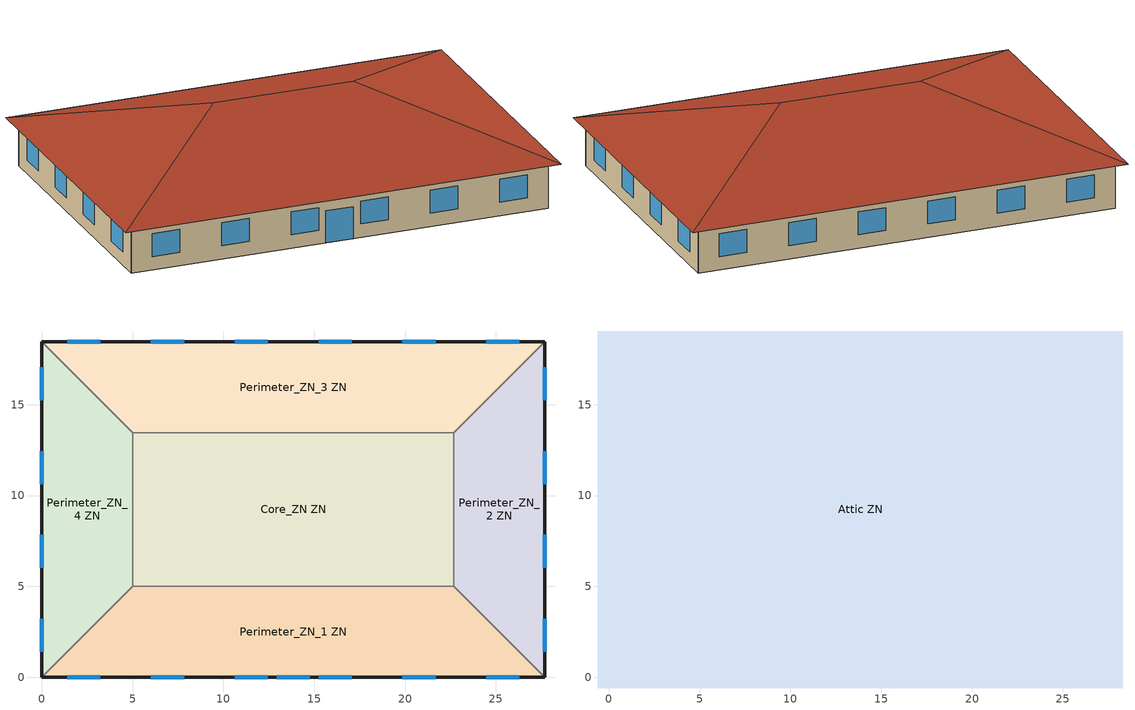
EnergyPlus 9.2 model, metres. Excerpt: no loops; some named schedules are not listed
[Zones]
Core_ZN ZN
 floor ground (Typical Insulated Carpeted 6in Slab Floor): 22.69,13.46 22.69,5 5,5 5,13.46 z0
 wall to Perimeter_ZN_2 ZN (Typical Interior Wall): 22.69,5 22.69,13.46 z0:3.05
 wall to Perimeter_ZN_3 ZN (Typical Interior Wall): 22.69,13.46 5,13.46 z0:3.05
 wall to Perimeter_ZN_1 ZN (Typical Interior Wall): 5,5 22.69,5 z0:3.05
 wall to Perimeter_ZN_4 ZN (Typical Interior Wall): 5,13.46 5,5 z0:3.05
Perimeter_ZN_1 ZN
 floor ground (Typical Insulated Carpeted 6in Slab Floor): 22.69,5 27.69,0 0,0 5,5 z0
 wall outside (Typical Insulated Exterior Mass Wall R-11.11): 0,0 27.69,0 z0:3.05
 wall to Perimeter_ZN_2 ZN (Typical Interior Wall): 27.69,0 22.69,5 z0:3.05
 wall to Perimeter_ZN_4 ZN (Typical Interior Wall): 5,5 0,0 z0:3.05
 window (U 0.72 SHGC 0.25 Sgl Ref-B-M Tint 6mm): 12.93,0 14.76,0 z0:2.13
 window (U 0.52 SHGC 0.40 Dbl Ref-D Clr 6mm/13mm Air): 1.39,0 3.22,0 / 6.01,0 7.84,0 / 10.62,0 12.45,0 / 15.24,0 17.07,0 / 19.85,0 21.68,0 / 24.47,0 26.3,0 z0.9:2.42
Perimeter_ZN_2 ZN
 floor ground (Typical Insulated Carpeted 6in Slab Floor): 27.69,18.46 27.69,0 22.69,5 22.69,13.46 z0
 wall outside (Typical Insulated Exterior Mass Wall R-11.11): 27.69,0 27.69,18.46 z0:3.05
 wall to Perimeter_ZN_3 ZN (Typical Interior Wall): 27.69,18.46 22.69,13.46 z0:3.05
 window (U 0.52 SHGC 0.40 Dbl Ref-D Clr 6mm/13mm Air): 27.69,1.39 27.69,3.22 / 27.69,6.01 27.69,7.84 / 27.69,10.62 27.69,12.45 / 27.69,15.24 27.69,17.07 z0.9:2.42
Perimeter_ZN_3 ZN
 floor ground (Typical Insulated Carpeted 6in Slab Floor): 27.69,18.46 22.69,13.46 5,13.46 0,18.46 z0
 wall outside (Typical Insulated Exterior Mass Wall R-11.11): 27.69,18.46 0,18.46 z0:3.05
 wall to Perimeter_ZN_4 ZN (Typical Interior Wall): 0,18.46 5,13.46 z0:3.05
 window (U 0.52 SHGC 0.40 Dbl Ref-D Clr 6mm/13mm Air): 26.3,18.46 24.47,18.46 / 21.68,18.46 19.85,18.46 / 17.07,18.46 15.24,18.46 / 12.45,18.46 10.62,18.46 / 7.84,18.46 6.01,18.46 / 3.22,18.46 1.39,18.46 z0.9:2.42
Perimeter_ZN_4 ZN
 floor ground (Typical Insulated Carpeted 6in Slab Floor): 0,18.46 5,13.46 5,5 0,0 z0
 wall outside (Typical Insulated Exterior Mass Wall R-11.11): 0,18.46 0,0 z0:3.05
 window (U 0.52 SHGC 0.40 Dbl Ref-D Clr 6mm/13mm Air): 0,17.07 0,15.24 / 0,12.45 0,10.62 / 0,7.84 0,6.01 / 0,3.22 0,1.39 z0.9:2.42
Attic ZN
 floor outside (Typical Insulated Exterior Mass Floor R-13.51): 28.29,19.06 28.29,-0.6 27.69,0 27.69,18.46 z3.05; 28.29,19.06 27.69,18.46 0,18.46 -0.6,19.06 z3.05; 27.69,0 28.29,-0.6 -0.6,-0.6 0,0 z3.05; -0.6,19.06 0,18.46 0,0 -0.6,-0.6 z3.05
 floor to Core_ZN ZN (Typical Interior Floor): 22.69,13.46 22.69,5 5,5 5,13.46 z3.05
 floor to Perimeter_ZN_2 ZN (Typical Interior Floor): 27.69,18.46 27.69,0 22.69,5 22.69,13.46 z3.05
 floor to Perimeter_ZN_3 ZN (Typical Interior Floor): 27.69,18.46 22.69,13.46 5,13.46 0,18.46 z3.05
 floor to Perimeter_ZN_1 ZN (Typical Interior Floor): 22.69,5 27.69,0 0,0 5,5 z3.05
 floor to Perimeter_ZN_4 ZN (Typical Interior Floor): 0,18.46 5,13.46 5,5 0,0 z3.05
 roof outside (Typical IEAD Roof R-20.83): 18.46,9.23,6.33 28.29,-0.6,3.05 28.29,19.06,3.05; 18.46,9.23,6.33 28.29,19.06,3.05 -0.6,19.06,3.05 9.23,9.23,6.33; 9.23,9.23,6.33 -0.6,-0.6,3.05 28.29,-0.6,3.05 18.46,9.23,6.33; 9.23,9.23,6.33 -0.6,19.06,3.05 -0.6,-0.6,3.05
[Building]
-SmallOffice-ASHRAE 169-2006-5A created: 2020-04-09 16:01:02 -0600: North Axis {deg}=0; Terrain=City; Loads Convergence Tolerance Value=0.04; Temperature Convergence Tolerance Value {deltaC}=0.2; Solar Distribution=FullInteriorAndExterior; Maximum Number of Warmup Days=25; Minimum Number of Warmup Days=6
[Site:Location]
Chicago Ohare Intl Ap_IL_USA: Latitude {deg}=41.98; Longitude {deg}=-87.92; Time Zone {hr}=-6; Elevation {m}=201
[Site:GroundTemperature:BuildingSurface]
19.527, 19.502, 19.536, 19.598, 20.002, 21.64, 22.225, 22.375, 21.449, 20.121, 19.802, 19.633
[Site:WaterMainsTemperature]
Calculation Method=Correlation; Annual Average Outdoor Air Temperature {C}=9.925; Maximum Difference In Monthly Average Outdoor Air Temperatures {deltaC}=28.7
[SizingPeriod:DesignDay] Day of Month=21; Dry-Bulb Temperature Range Modifier Type=DefaultMultipliers; Humidity Condition Type=Wetbulb; Barometric Pressure {Pa}=98934; Rain Indicator=No; Snow Indicator=No; Daylight Saving Time Indicator=No
Name | Month | Day Type | Maximum Dry-Bulb Temperature {C} | Daily Dry-Bulb Temperature Range {deltaC} | Wetbulb or DewPoint at Maximum Dry-Bulb {C} | Wind Speed {m/s} | Wind Direction {deg} | Solar Model Indicator | ASHRAE Clear Sky Optical Depth for Beam Irradiance (taub) | ASHRAE Clear Sky Optical Depth for Diffuse Irradiance (taud) | Sky Clearness
Chicago Ohare Intl Ap Ann Clg .4% Condns DB=>MWB | 7 | SummerDesignDay | 33.3 | 10.5 | 23.7 | 5.2 | 230 | ASHRAETau | 0.455 | 2.05
Chicago Ohare Intl Ap Ann Htg 99.6% Condns DB | 1 | WinterDesignDay | -20 | 0 | -20 | 4.9 | 270 | ASHRAEClearSky |  |  | 0
[Material] Thermal Absorptance=0.9
Name | Roughness | Thickness {m} | Conductivity {W/m-K} | Density {kg/m3} | Specific Heat {J/kg-K} | Solar Absorptance | Visible Absorptance
1/2IN Gypsum | Smooth | 0.0127 | 0.16 | 784.9 | 830 | 0.4 | 0.4
100mm Normalweight concrete floor | MediumSmooth | 0.1016 | 2.31 | 2322 | 832 | 0.7 | 0.7
1IN Stucco | Smooth | 0.0253 | 0.6918 | 1858 | 837 | 0.7 | 0.92
4 in. Normalweight Concrete Floor | MediumRough | 0.1016 | 2.31 | 2322 | 832 | 0.7 | 0.7
6 in. Normalweight Concrete Floor | MediumRough | 0.1524 | 2.31 | 2322 | 832 | 0.7 | 0.7
8IN CONCRETE HW RefBldg | Rough | 0.2032 | 1.311 | 2240 | 836.8 | 0.7 | 0.7
G01 13mm gypsum board | Smooth | 0.0127 | 0.16 | 800 | 1090 | 0.7 | 0.5
Metal Roof Surface | Smooth | 0.0008 | 45.28 | 7824 | 500 | 0.7 | 0.7
Roof Membrane | VeryRough | 0.0095 | 0.16 | 1121.29 | 1460 | 0.7 | 0.7
Std Wood 6inch | MediumSmooth | 0.15 | 0.12 | 540 | 1210 | 0.7 | 0.7
[Material:NoMass] Thermal Absorptance=0.9; Solar Absorptance=0.7
Name | Roughness | Thermal Resistance {m2-K/W} | Visible Absorptance
CP02 CARPET PAD | VeryRough | 0.21648 | 0.8
Typical Carpet Pad | Smooth | 0.21648 | 0.8
Typical Insulation R-10.94 | Smooth | 1.92744 | 0.7
Typical Insulation R-19.72 | Smooth | 3.4722 | 0.7
Typical Insulation R-8.72 | Smooth | 1.53614 | 0.7
[WindowMaterial:Gas]
AIR 13MM: Gas Type=Air; Thickness {m}=0.0127
[WindowMaterial:Glazing] Optical Data Type=SpectralAverage; Thickness {m}=0.006; Infrared Transmittance at Normal Incidence=0; Front Side Infrared Hemispherical Emissivity=0.84; Conductivity {W/m-K}=0.9; Dirt Correction Factor for Solar and Visible Transmittance=1; Solar Diffusing=No
Name | Solar Transmittance at Normal Incidence | Front Side Solar Reflectance at Normal Incidence | Back Side Solar Reflectance at Normal Incidence | Visible Transmittance at Normal Incidence | Front Side Visible Reflectance at Normal Incidence | Back Side Visible Reflectance at Normal Incidence | Back Side Infrared Hemispherical Emissivity
CLEAR 6MM | 0.775 | 0.071 | 0.071 | 0.881 | 0.08 | 0.08 | 0.84
REF B TINT MID 6MM | 0.1 | 0.11 | 0.41 | 0.13 | 0.1 | 0.32 | 0.45
REF D CLEAR 6MM | 0.429 | 0.308 | 0.379 | 0.334 | 0.453 | 0.505 | 0.82
[Construction]
InteriorFurnishings: Std Wood 6inch
Typical IEAD Roof R-20.83: Roof Membrane, Typical Insulation R-19.72, Metal Roof Surface
Typical Insulated Carpeted 6in Slab Floor: 6 in. Normalweight Concrete Floor, Typical Carpet Pad
Typical Insulated Exterior Mass Floor R-13.51: Typical Insulation R-10.94, 4 in. Normalweight Concrete Floor, Typical Carpet Pad
Typical Insulated Exterior Mass Wall R-11.11: 1IN Stucco, 8IN CONCRETE HW RefBldg, Typical Insulation R-8.72, 1/2IN Gypsum
Typical Interior Floor: 100mm Normalweight concrete floor, CP02 CARPET PAD
Typical Interior Wall: G01 13mm gypsum board, G01 13mm gypsum board
U 0.52 SHGC 0.40 Dbl Ref-D Clr 6mm/13mm Air: REF D CLEAR 6MM, AIR 13MM, CLEAR 6MM
U 0.72 SHGC 0.25 Sgl Ref-B-M Tint 6mm: REF B TINT MID 6MM
[Zone]
Name | Part of Total Floor Area
Attic ZN | No
Core_ZN ZN; Perimeter_ZN_1 ZN; Perimeter_ZN_2 ZN; Perimeter_ZN_3 ZN; Perimeter_ZN_4 ZN | Yes
[InternalMass] Construction=InteriorFurnishings
Name | Zone or ZoneList | Surface Area {m2}
Attic Mass | Attic ZN | 1135.95
Core_ZN Mass | Core_ZN ZN | 299.3148
Perimeter_ZN_1 Mass | Perimeter_ZN_1 ZN | 226.9
Perimeter_ZN_2 Mass | Perimeter_ZN_2 ZN | 134.6
Perimeter_ZN_3 Mass | Perimeter_ZN_3 ZN | 226.9
Perimeter_ZN_4 Mass | Perimeter_ZN_4 ZN | 134.6
[ZoneInfiltration:DesignFlowRate] Schedule=faultlvlsch_EI; Design Flow Rate Calculation Method=Flow/ExteriorArea; Flow per Exterior Surface Area {m3/s-m2}=0.000569573; Constant Term Coefficient=0; Temperature Term Coefficient=0; Velocity Term Coefficient=0.224; Velocity Squared Term Coefficient=0
Name | Zone or ZoneList
Perimeter_ZN_1 Infiltration 0.2 percent increase | Perimeter_ZN_1 ZN
Perimeter_ZN_2 Infiltration 0.2 percent increase | Perimeter_ZN_2 ZN
Perimeter_ZN_3 Infiltration 0.2 percent increase | Perimeter_ZN_3 ZN
Perimeter_ZN_4 Infiltration 0.2 percent increase | Perimeter_ZN_4 ZN
[Daylighting:Controls] Lighting Control Type=Stepped; Minimum Input Power Fraction for Continuous or ContinuousOff Dimming Control=0.3; Minimum Light Output Fraction for Continuous or ContinuousOff Dimming Control=0.2; Number of Stepped Control Steps=3; Probability Lighting will be Reset When Needed in Manual Stepped Control=1; Glare Calculation Azimuth Angle of View Direction Clockwise from Zone y-Axis {deg}=-0; Maximum Allowable Discomfort Glare Index=22; Illuminance Setpoint at Reference Point 1 {lux}=500; Illuminance Setpoint at Reference Point 2 {lux}=500
Name | Zone | Glare Calculation Daylighting Reference Point | Daylighting Reference Point Name 1 | Fraction of Zone Controlled by Reference Point 1 | Daylighting Reference Point Name 2 | Fraction of Zone Controlled by Reference Point 2
Perimeter_ZN_1 ZN DaylightingControls | Perimeter_ZN_1 ZN | Perimeter_ZN_1 Daylt Sensor 1 | Perimeter_ZN_1 Daylt Sensor 1 | 0.02 | Perimeter_ZN_1 Daylt Sensor 2 | 0.1
Perimeter_ZN_2 ZN DaylightingControls | Perimeter_ZN_2 ZN | Perimeter_ZN_2 Daylt Sensor 1 | Perimeter_ZN_2 Daylt Sensor 1 | 0.06 | Perimeter_ZN_2 Daylt Sensor 2 | 0.15
Perimeter_ZN_3 ZN DaylightingControls | Perimeter_ZN_3 ZN | Perimeter_ZN_3 Daylt Sensor 1 | Perimeter_ZN_3 Daylt Sensor 1 | 0.1 | Perimeter_ZN_3 Daylt Sensor 2 | 0.02
Perimeter_ZN_4 ZN DaylightingControls | Perimeter_ZN_4 ZN | Perimeter_ZN_4 Daylt Sensor 1 | Perimeter_ZN_4 Daylt Sensor 1 | 0.06 | Perimeter_ZN_4 Daylt Sensor 2 | 0.15
[AvailabilityManager:NightCycle]
Availability Manager Night Cycle 6: Applicability Schedule=Always On Discrete; Fan Schedule=fivezone PVAV Occ Sch; Control Type=CycleOnAny; Thermostat Tolerance {deltaC}=1; Cycling Run Time Control Type=FixedRunTime; Cycling Run Time {s}=1800
[AvailabilityManager:Scheduled]
fivezone PVAV OA System Availability Manager: Schedule=Always On Discrete
[Exterior:Lights] Control Option=AstronomicalClock
Name | Schedule | Design Level {W}
NonDimming Exterior Lights Def | OfficeSmall Exterior_lighting_schedule_a | 50.7
Occ Sensing Exterior Lights Def | OfficeSmall Exterior_lighting_schedule_b | 861.3
[EnergyManagementSystem:GlobalVariable]
AF_current_EI_PerimeterZN1Infiltration
AF_current_EI_PerimeterZN2Infiltration
AF_current_EI_PerimeterZN3Infiltration
AF_current_EI_PerimeterZN4Infiltration
[EnergyManagementSystem:Sensor] Output:Variable or Output:Meter Index Key=Always On Discrete; Output:Variable or Output:Meter=Schedule Value
sch_original_EI_PerimeterZN1Infiltration; sch_original_EI_PerimeterZN2Infiltration; sch_original_EI_PerimeterZN3Infiltration; sch_original_EI_PerimeterZN4Infiltration
[EnergyManagementSystem:Actuator] Actuated Component Unique=faultlvlsch_EI; Actuated Component Type=Schedule:Constant; Actuated Component Control Type=Schedule Value
FL_EI_PerimeterZN1Infiltration; FL_EI_PerimeterZN2Infiltration; FL_EI_PerimeterZN3Infiltration; FL_EI_PerimeterZN4Infiltration
[EnergyManagementSystem:Program]
emsprogram_EI_PerimeterZN1Infiltration: SET FLRATIO = 0.2; SET SM = 6.0; SET SD = 1.0; SET ST = 9.0; SET EM = 12.0; SET ED = 31.0; SET ET = 23.0; SET tau = 0.0; SET dt = 0.16666666666666666; IF tau == 0; SET tau = 0.001; ENDIF; SET ActualTime = (DayOfYear-1.0)*24.0 + CurrentTime; IF SM == 1; SET T_SM = 0; ELSEIF SM == 2; SET T_SM = 744; ELSEIF SM == 3; SET T_SM = 1416; ELSEIF SM == 4; SET T_SM = 2160; ELSEIF SM == 5; SET T_SM = 2880; ELSEIF SM == 6; SET T_SM = 3624; ELSEIF SM == 7; SET T_SM = 4344; ELSEIF SM == 8; SET T_SM = 5088; ELSEIF SM == 9; SET T_SM = 5832; ELSEIF SM == 10; SET T_SM = 6552; ELSEIF SM == 11; SET T_SM = 7296; ELSEIF SM == 12; SET T_SM = 8016; ENDIF; IF EM == 1; SET T_EM = 0; ELSEIF EM == 2; SET T_EM = 744; ELSEIF EM == 3; SET T_EM = 1416; ELSEIF EM == 4; SET T_EM = 2160; ELSEIF EM == 5; SET T_EM = 2880; ELSEIF EM == 6; SET T_EM = 3624; ELSEIF EM == 7; SET T_EM = 4344; ELSEIF EM == 8; SET T_EM = 5088; ELSEIF EM == 9; SET T_EM = 5832; ELSEIF EM == 10; SET T_EM = 6552; ELSEIF EM == 11; SET T_EM = 7296; ELSEIF EM == 12; SET T_EM = 8016; ENDIF; SET StartTime = T_SM + (SD-1)*24 + ST; SET EndTime = T_EM + (ED-1)*24 + ET; IF (ActualTime>=StartTime) && (ActualTime<=EndTime); SET AF_previous = @TrendValue emstv_EI_PerimeterZN1Infiltration 1; SET AF_current_EI_PerimeterZN1Infiltration = AF_previous + dt/tau; IF AF_current_EI_PerimeterZN1Infiltration>1.0; SET AF_current_EI_PerimeterZN1Infiltration = 1.0; ENDIF; IF AF_previous>=1.0; SET AF_current_EI_PerimeterZN1Infiltration = 1.0; ENDIF; ELSE; SET AF_previous = 0.0; SET AF_current_EI_PerimeterZN1Infiltration = 0.0; ENDIF; SET SCH = sch_original_EI_PerimeterZN1Infiltration; SET AF = AF_current_EI_PerimeterZN1Infiltration; SET FL_EI_PerimeterZN1Infiltration = SCH*(1+FLRATIO*AF)
emsprogram_EI_PerimeterZN2Infiltration: SET FLRATIO = 0.2; SET SM = 6.0; SET SD = 1.0; SET ST = 9.0; SET EM = 12.0; SET ED = 31.0; SET ET = 23.0; SET tau = 0.0; SET dt = 0.16666666666666666; IF tau == 0; SET tau = 0.001; ENDIF; SET ActualTime = (DayOfYear-1.0)*24.0 + CurrentTime; IF SM == 1; SET T_SM = 0; ELSEIF SM == 2; SET T_SM = 744; ELSEIF SM == 3; SET T_SM = 1416; ELSEIF SM == 4; SET T_SM = 2160; ELSEIF SM == 5; SET T_SM = 2880; ELSEIF SM == 6; SET T_SM = 3624; ELSEIF SM == 7; SET T_SM = 4344; ELSEIF SM == 8; SET T_SM = 5088; ELSEIF SM == 9; SET T_SM = 5832; ELSEIF SM == 10; SET T_SM = 6552; ELSEIF SM == 11; SET T_SM = 7296; ELSEIF SM == 12; SET T_SM = 8016; ENDIF; IF EM == 1; SET T_EM = 0; ELSEIF EM == 2; SET T_EM = 744; ELSEIF EM == 3; SET T_EM = 1416; ELSEIF EM == 4; SET T_EM = 2160; ELSEIF EM == 5; SET T_EM = 2880; ELSEIF EM == 6; SET T_EM = 3624; ELSEIF EM == 7; SET T_EM = 4344; ELSEIF EM == 8; SET T_EM = 5088; ELSEIF EM == 9; SET T_EM = 5832; ELSEIF EM == 10; SET T_EM = 6552; ELSEIF EM == 11; SET T_EM = 7296; ELSEIF EM == 12; SET T_EM = 8016; ENDIF; SET StartTime = T_SM + (SD-1)*24 + ST; SET EndTime = T_EM + (ED-1)*24 + ET; IF (ActualTime>=StartTime) && (ActualTime<=EndTime); SET AF_previous = @TrendValue emstv_EI_PerimeterZN2Infiltration 1; SET AF_current_EI_PerimeterZN2Infiltration = AF_previous + dt/tau; IF AF_current_EI_PerimeterZN2Infiltration>1.0; SET AF_current_EI_PerimeterZN2Infiltration = 1.0; ENDIF; IF AF_previous>=1.0; SET AF_current_EI_PerimeterZN2Infiltration = 1.0; ENDIF; ELSE; SET AF_previous = 0.0; SET AF_current_EI_PerimeterZN2Infiltration = 0.0; ENDIF; SET SCH = sch_original_EI_PerimeterZN2Infiltration; SET AF = AF_current_EI_PerimeterZN2Infiltration; SET FL_EI_PerimeterZN2Infiltration = SCH*(1+FLRATIO*AF)
emsprogram_EI_PerimeterZN3Infiltration: SET FLRATIO = 0.2; SET SM = 6.0; SET SD = 1.0; SET ST = 9.0; SET EM = 12.0; SET ED = 31.0; SET ET = 23.0; SET tau = 0.0; SET dt = 0.16666666666666666; IF tau == 0; SET tau = 0.001; ENDIF; SET ActualTime = (DayOfYear-1.0)*24.0 + CurrentTime; IF SM == 1; SET T_SM = 0; ELSEIF SM == 2; SET T_SM = 744; ELSEIF SM == 3; SET T_SM = 1416; ELSEIF SM == 4; SET T_SM = 2160; ELSEIF SM == 5; SET T_SM = 2880; ELSEIF SM == 6; SET T_SM = 3624; ELSEIF SM == 7; SET T_SM = 4344; ELSEIF SM == 8; SET T_SM = 5088; ELSEIF SM == 9; SET T_SM = 5832; ELSEIF SM == 10; SET T_SM = 6552; ELSEIF SM == 11; SET T_SM = 7296; ELSEIF SM == 12; SET T_SM = 8016; ENDIF; IF EM == 1; SET T_EM = 0; ELSEIF EM == 2; SET T_EM = 744; ELSEIF EM == 3; SET T_EM = 1416; ELSEIF EM == 4; SET T_EM = 2160; ELSEIF EM == 5; SET T_EM = 2880; ELSEIF EM == 6; SET T_EM = 3624; ELSEIF EM == 7; SET T_EM = 4344; ELSEIF EM == 8; SET T_EM = 5088; ELSEIF EM == 9; SET T_EM = 5832; ELSEIF EM == 10; SET T_EM = 6552; ELSEIF EM == 11; SET T_EM = 7296; ELSEIF EM == 12; SET T_EM = 8016; ENDIF; SET StartTime = T_SM + (SD-1)*24 + ST; SET EndTime = T_EM + (ED-1)*24 + ET; IF (ActualTime>=StartTime) && (ActualTime<=EndTime); SET AF_previous = @TrendValue emstv_EI_PerimeterZN3Infiltration 1; SET AF_current_EI_PerimeterZN3Infiltration = AF_previous + dt/tau; IF AF_current_EI_PerimeterZN3Infiltration>1.0; SET AF_current_EI_PerimeterZN3Infiltration = 1.0; ENDIF; IF AF_previous>=1.0; SET AF_current_EI_PerimeterZN3Infiltration = 1.0; ENDIF; ELSE; SET AF_previous = 0.0; SET AF_current_EI_PerimeterZN3Infiltration = 0.0; ENDIF; SET SCH = sch_original_EI_PerimeterZN3Infiltration; SET AF = AF_current_EI_PerimeterZN3Infiltration; SET FL_EI_PerimeterZN3Infiltration = SCH*(1+FLRATIO*AF)
emsprogram_EI_PerimeterZN4Infiltration: SET FLRATIO = 0.2; SET SM = 6.0; SET SD = 1.0; SET ST = 9.0; SET EM = 12.0; SET ED = 31.0; SET ET = 23.0; SET tau = 0.0; SET dt = 0.16666666666666666; IF tau == 0; SET tau = 0.001; ENDIF; SET ActualTime = (DayOfYear-1.0)*24.0 + CurrentTime; IF SM == 1; SET T_SM = 0; ELSEIF SM == 2; SET T_SM = 744; ELSEIF SM == 3; SET T_SM = 1416; ELSEIF SM == 4; SET T_SM = 2160; ELSEIF SM == 5; SET T_SM = 2880; ELSEIF SM == 6; SET T_SM = 3624; ELSEIF SM == 7; SET T_SM = 4344; ELSEIF SM == 8; SET T_SM = 5088; ELSEIF SM == 9; SET T_SM = 5832; ELSEIF SM == 10; SET T_SM = 6552; ELSEIF SM == 11; SET T_SM = 7296; ELSEIF SM == 12; SET T_SM = 8016; ENDIF; IF EM == 1; SET T_EM = 0; ELSEIF EM == 2; SET T_EM = 744; ELSEIF EM == 3; SET T_EM = 1416; ELSEIF EM == 4; SET T_EM = 2160; ELSEIF EM == 5; SET T_EM = 2880; ELSEIF EM == 6; SET T_EM = 3624; ELSEIF EM == 7; SET T_EM = 4344; ELSEIF EM == 8; SET T_EM = 5088; ELSEIF EM == 9; SET T_EM = 5832; ELSEIF EM == 10; SET T_EM = 6552; ELSEIF EM == 11; SET T_EM = 7296; ELSEIF EM == 12; SET T_EM = 8016; ENDIF; SET StartTime = T_SM + (SD-1)*24 + ST; SET EndTime = T_EM + (ED-1)*24 + ET; IF (ActualTime>=StartTime) && (ActualTime<=EndTime); SET AF_previous = @TrendValue emstv_EI_PerimeterZN4Infiltration 1; SET AF_current_EI_PerimeterZN4Infiltration = AF_previous + dt/tau; IF AF_current_EI_PerimeterZN4Infiltration>1.0; SET AF_current_EI_PerimeterZN4Infiltration = 1.0; ENDIF; IF AF_previous>=1.0; SET AF_current_EI_PerimeterZN4Infiltration = 1.0; ENDIF; ELSE; SET AF_previous = 0.0; SET AF_current_EI_PerimeterZN4Infiltration = 0.0; ENDIF; SET SCH = sch_original_EI_PerimeterZN4Infiltration; SET AF = AF_current_EI_PerimeterZN4Infiltration; SET FL_EI_PerimeterZN4Infiltration = SCH*(1+FLRATIO*AF)
[EnergyManagementSystem:ProgramCallingManager]
emspcm_EI_PerimeterZN1Infiltration: AfterPredictorBeforeHVACManagers; emsprogram_EI_PerimeterZN1Infiltration
emspcm_EI_PerimeterZN2Infiltration: AfterPredictorBeforeHVACManagers; emsprogram_EI_PerimeterZN2Infiltration
emspcm_EI_PerimeterZN3Infiltration: AfterPredictorBeforeHVACManagers; emsprogram_EI_PerimeterZN3Infiltration
emspcm_EI_PerimeterZN4Infiltration: AfterPredictorBeforeHVACManagers; emsprogram_EI_PerimeterZN4Infiltration
[EnergyManagementSystem:TrendVariable] Number of Timesteps to be Logged=1
Name | EMS Variable
emstv_EI_PerimeterZN1Infiltration | AF_current_EI_PerimeterZN1Infiltration
emstv_EI_PerimeterZN2Infiltration | AF_current_EI_PerimeterZN2Infiltration
emstv_EI_PerimeterZN3Infiltration | AF_current_EI_PerimeterZN3Infiltration
emstv_EI_PerimeterZN4Infiltration | AF_current_EI_PerimeterZN4Infiltration
[Schedule:Constant]
faultlvlsch_EI: Hourly Value=0
